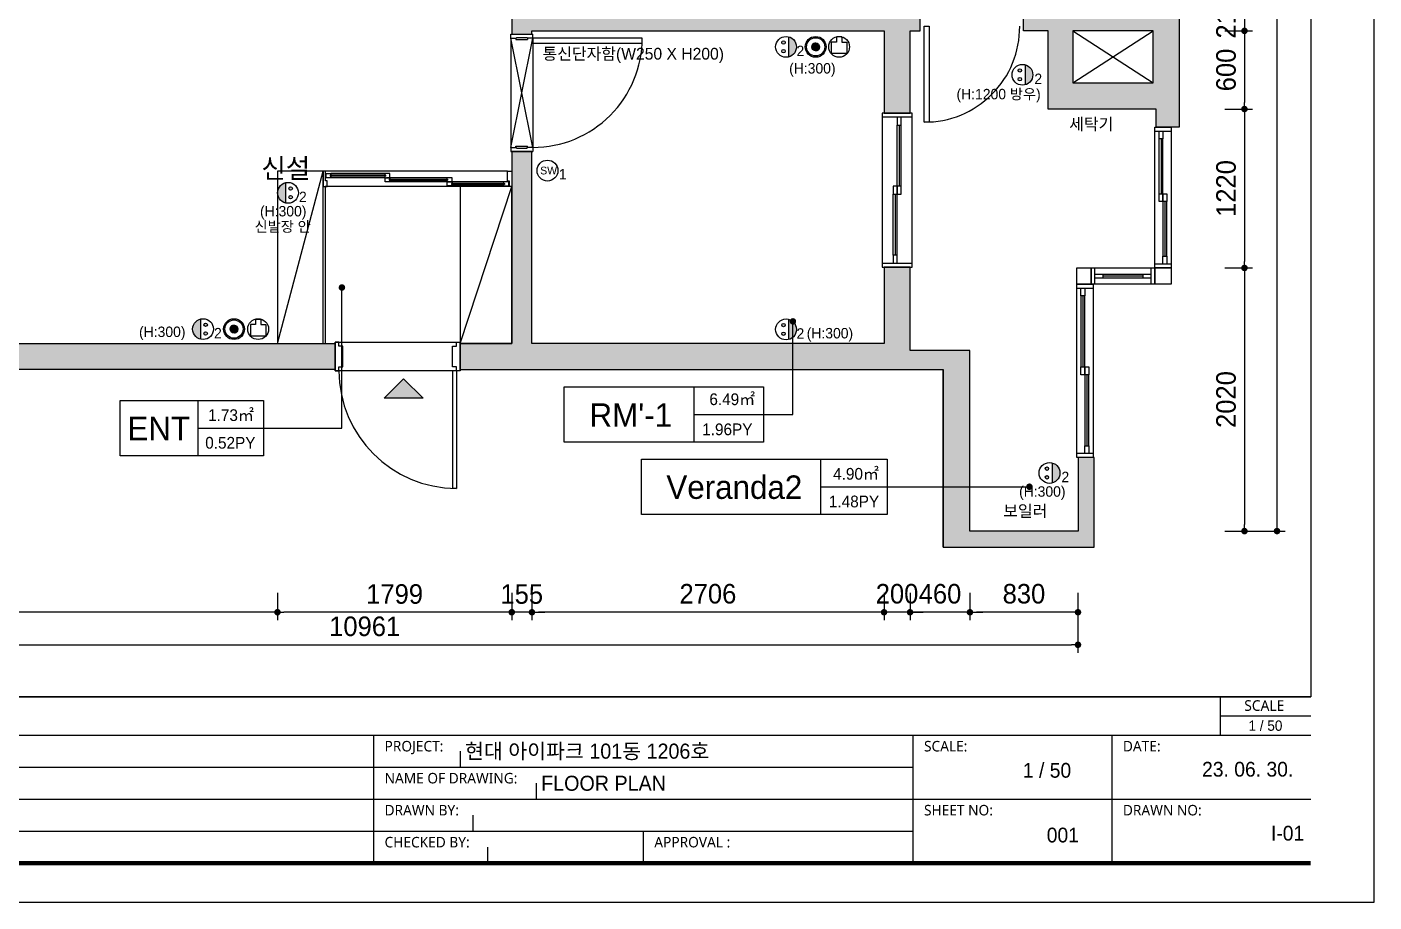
# Model space of a CAD drawing. Header units: millimetres. Extents: x 0 to 400063, y 963 to 238763.
# Drawn here: x 117097 to 127447, y 110534 to 117252 of the extents above; entities that cross this region are included whole.
import ezdxf
from ezdxf.enums import TextEntityAlignment as Align

# ---------------------------------------------------------------- set-up
doc = ezdxf.new("R2010")
doc.units = ezdxf.units.MM
doc.header["$LTSCALE"] = 40
doc.header["$PDMODE"] = 34
doc.layers.get('Defpoints').update_dxf_attribs({"color": 249})
doc.layers.add('.', color=7, linetype='Continuous', lineweight=13)
for name, color, linetype in [('01-FUR', 6, 'Continuous'), ('2sec', 2, 'Continuous'), ('3TI-CE-LTEXT', 7, 'Continuous'), ('4LEA', 4, 'Continuous'), ('DIM', 8, 'Continuous'), ('DOOR', 4, 'Continuous'), ('DOOR-FRAME', 4, 'Continuous'), ('DWG', 7, 'Continuous'), ('FORTXT', 6, 'Continuous'), ('GPG-TEXT', 3, 'Continuous'), ('HAT', 8, 'Continuous'), ('sheet', 7, 'Continuous'), ('SOL253', 253, 'Continuous'), ('도면층4', 4, 'Continuous'), ('도면층5', 5, 'Continuous'), ('도면층8', 253, 'Continuous'), ('전기', 7, 'Continuous')]:
    doc.layers.add(name, color=color, linetype=linetype)
doc.styles.add('GHS', font='stylu.ttf')
doc.styles.add('HY울릉도L', font='HYWULM.TTF')
doc.styles.add('마감재', font='stylu.ttf')
doc.styles.add('맑은고딕', font='malgun.ttf')
doc.styles.add('울릉도 L', font='HYWULM.TTF')
doc.styles.add('울릉도L', font='HYWULM.TTF')
doc.styles.add('휴먼엑스포', font='stylu.ttf')
doc.dimstyles.new('황금손50', dxfattribs={"dimscale": 50, "dimtxt": 3, "dimasz": 1, "dimexe": 1.25, "dimexo": 2, "dimgap": 1.25, "dimtad": 1, "dimdec": 0, "dimzin": 9, "dimtxsty": '울릉도 L', "dimblk": 'DOT', "dimcen": 2.5, "dimclrd": 1, "dimclre": 1, "dimadec": 0, "dimazin": 0, "dimtfac": 1, "dimtdec": 0, "dimtix": 1, "dimtmove": 0, "dimatfit": 2, "dimldrblk": 'DOT', "dimfxl": 0, "dimarcsym": 0})

# ---------------------------------------------------------------- blocks, each defined once
blk = doc.blocks.new('_Dot')
at = {"color": 0, "lineweight": -2}
blk.add_line((-0.5, 0), (-1, 0), dxfattribs=at)
at = {"color": 0, "const_width": 0.5}
blk.add_lwpolyline([(-0.25, 0, 1), (0.25, 0, 1)], format="xyb", close=True, dxfattribs=at)
blk = doc.blocks.new('*D208')
at = {"layer": 'Defpoints', "color": 0}
for p in [(126201, 117432), (126201, 117222), (126451, 117222)]:
    blk.add_point(p, dxfattribs=at)
at = {"layer": 'DIM', "color": 1, "lineweight": -2}
for p, q in [((126451, 117482), (126451, 117532)), ((126301, 117432), (126513, 117432)), ((126451, 117432), (126451, 117222)), ((126301, 117222), (126513, 117222)), ((126451, 117172), (126451, 117122))]:
    blk.add_line(p, q, dxfattribs=at)
at = {"layer": 'DIM', "color": 1, "lineweight": -2, "xscale": 50, "yscale": 50, "zscale": 50}
for p, rotation in [((126451, 117432), 270), ((126451, 117222), 90)]:
    blk.add_blockref('_Dot', p, dxfattribs=dict(at, rotation=rotation))
at = {"layer": 'DIM', "color": 1, "insert": (126310, 117327), "char_height": 150, "attachment_point": 5, "rotation": 90, "style": '울릉도 L'}
blk.add_mtext('210', dxfattribs=at)
blk = doc.blocks.new('*D209')
at = {"layer": 'Defpoints', "color": 0}
for p in [(126201, 117222), (126201, 116622), (126451, 116622)]:
    blk.add_point(p, dxfattribs=at)
at = {"layer": 'DIM', "color": 1, "lineweight": -2}
for p, q in [((126301, 117222), (126513, 117222)), ((126451, 117172), (126451, 116672)), ((126301, 116622), (126513, 116622))]:
    blk.add_line(p, q, dxfattribs=at)
at = {"layer": 'DIM', "color": 1, "lineweight": -2, "xscale": 50, "yscale": 50, "zscale": 50}
for p, rotation in [((126451, 117222), 90), ((126451, 116622), 270)]:
    blk.add_blockref('_Dot', p, dxfattribs=dict(at, rotation=rotation))
at = {"layer": 'DIM', "color": 1, "insert": (126310, 116922), "char_height": 150, "attachment_point": 5, "rotation": 90, "style": '울릉도 L'}
blk.add_mtext('600', dxfattribs=at)
blk = doc.blocks.new('*D210')
at = {"layer": 'Defpoints', "color": 0}
for p in [(126201, 116622), (126201, 115402), (126451, 115402)]:
    blk.add_point(p, dxfattribs=at)
at = {"layer": 'DIM', "color": 1, "lineweight": -2}
for p, q in [((126301, 116622), (126513, 116622)), ((126451, 116572), (126451, 115452)), ((126301, 115402), (126513, 115402))]:
    blk.add_line(p, q, dxfattribs=at)
at = {"layer": 'DIM', "color": 1, "lineweight": -2, "xscale": 50, "yscale": 50, "zscale": 50}
for p, rotation in [((126451, 116622), 90), ((126451, 115402), 270)]:
    blk.add_blockref('_Dot', p, dxfattribs=dict(at, rotation=rotation))
at = {"layer": 'DIM', "color": 1, "insert": (126310, 116012), "char_height": 150, "attachment_point": 5, "rotation": 90, "style": '울릉도 L'}
blk.add_mtext('1220', dxfattribs=at)
blk = doc.blocks.new('*D211')
at = {"layer": 'Defpoints', "color": 0}
for p in [(126201, 115402), (126201, 113382), (126451, 113382)]:
    blk.add_point(p, dxfattribs=at)
at = {"layer": 'DIM', "color": 1, "lineweight": -2}
for p, q in [((126301, 115402), (126513, 115402)), ((126451, 115352), (126451, 113432)), ((126301, 113382), (126513, 113382))]:
    blk.add_line(p, q, dxfattribs=at)
at = {"layer": 'DIM', "color": 1, "lineweight": -2, "xscale": 50, "yscale": 50, "zscale": 50}
for p, rotation in [((126451, 115402), 90), ((126451, 113382), 270)]:
    blk.add_blockref('_Dot', p, dxfattribs=dict(at, rotation=rotation))
at = {"layer": 'DIM', "color": 1, "insert": (126310, 114392), "char_height": 150, "attachment_point": 5, "rotation": 90, "style": '울릉도 L'}
blk.add_mtext('2020', dxfattribs=at)
blk = doc.blocks.new('*D212')
at = {"layer": 'Defpoints', "color": 0}
for p in [(126201, 123198), (126701, 123198), (126201, 113382)]:
    blk.add_point(p, dxfattribs=at)
at = {"layer": 'DIM', "color": 1, "lineweight": -2}
for p, q in [((126301, 123198), (126763, 123198)), ((126701, 113432), (126701, 123148)), ((126301, 113382), (126763, 113382))]:
    blk.add_line(p, q, dxfattribs=at)
at = {"layer": 'DIM', "color": 1, "lineweight": -2, "xscale": 50, "yscale": 50, "zscale": 50}
for p, rotation in [((126701, 123198), 90), ((126701, 113382), 270)]:
    blk.add_blockref('_Dot', p, dxfattribs=dict(at, rotation=rotation))
at = {"layer": 'DIM', "color": 1, "insert": (126560, 118290), "char_height": 150, "attachment_point": 5, "rotation": 90, "style": '울릉도 L'}
blk.add_mtext('9816', dxfattribs=at)
blk = doc.blocks.new('*D213')
at = {"layer": 'Defpoints', "color": 0}
for p in [(124342, 113009), (125172, 113009), (124342, 112759)]:
    blk.add_point(p, dxfattribs=at)
at = {"layer": 'DIM', "color": 1, "lineweight": -2}
for p, q in [((124342, 112909), (124342, 112697)), ((125172, 112909), (125172, 112697)), ((125122, 112759), (124392, 112759))]:
    blk.add_line(p, q, dxfattribs=at)
at = {"layer": 'DIM', "color": 1, "lineweight": -2, "xscale": 50, "yscale": 50, "zscale": 50, "rotation": 180}
blk.add_blockref('_Dot', (124342, 112759), dxfattribs=at)
at = {"layer": 'DIM', "color": 1, "lineweight": -2, "xscale": 50, "yscale": 50, "zscale": 50}
blk.add_blockref('_Dot', (125172, 112759), dxfattribs=at)
at = {"layer": 'DIM', "color": 1, "insert": (124757, 112900), "char_height": 150, "attachment_point": 5, "style": '울릉도 L'}
blk.add_mtext('830', dxfattribs=at)
blk = doc.blocks.new('*D214')
at = {"layer": 'Defpoints', "color": 0}
for p in [(123882, 113009), (124342, 113009), (123882, 112759)]:
    blk.add_point(p, dxfattribs=at)
at = {"layer": 'DIM', "color": 1, "lineweight": -2}
for p, q in [((123882, 112909), (123882, 112697)), ((124342, 112909), (124342, 112697)), ((123832, 112759), (123782, 112759)), ((124342, 112759), (123882, 112759)), ((124392, 112759), (124442, 112759))]:
    blk.add_line(p, q, dxfattribs=at)
at = {"layer": 'DIM', "color": 1, "lineweight": -2, "xscale": 50, "yscale": 50, "zscale": 50}
blk.add_blockref('_Dot', (123882, 112759), dxfattribs=at)
at = {"layer": 'DIM', "color": 1, "lineweight": -2, "xscale": 50, "yscale": 50, "zscale": 50, "rotation": 180}
blk.add_blockref('_Dot', (124342, 112759), dxfattribs=at)
at = {"layer": 'DIM', "color": 1, "insert": (124112, 112900), "char_height": 150, "attachment_point": 5, "style": '울릉도 L'}
blk.add_mtext('460', dxfattribs=at)
blk = doc.blocks.new('*D215')
at = {"layer": 'Defpoints', "color": 0}
for p in [(123682, 113009), (123882, 113009), (123682, 112759)]:
    blk.add_point(p, dxfattribs=at)
at = {"layer": 'DIM', "color": 1, "lineweight": -2}
for p, q in [((123682, 112909), (123682, 112697)), ((123882, 112909), (123882, 112697)), ((123632, 112759), (123582, 112759)), ((123882, 112759), (123682, 112759)), ((123932, 112759), (123982, 112759))]:
    blk.add_line(p, q, dxfattribs=at)
at = {"layer": 'DIM', "color": 1, "lineweight": -2, "xscale": 50, "yscale": 50, "zscale": 50}
blk.add_blockref('_Dot', (123682, 112759), dxfattribs=at)
at = {"layer": 'DIM', "color": 1, "lineweight": -2, "xscale": 50, "yscale": 50, "zscale": 50, "rotation": 180}
blk.add_blockref('_Dot', (123882, 112759), dxfattribs=at)
at = {"layer": 'DIM', "color": 1, "insert": (123782, 112900), "char_height": 150, "attachment_point": 5, "style": '울릉도 L'}
blk.add_mtext('200', dxfattribs=at)
blk = doc.blocks.new('*D216')
at = {"layer": 'Defpoints', "color": 0}
for p in [(120977, 113009), (123682, 113009), (120977, 112759)]:
    blk.add_point(p, dxfattribs=at)
at = {"layer": 'DIM', "color": 1, "lineweight": -2}
for p, q in [((120977, 112909), (120977, 112697)), ((123682, 112909), (123682, 112697)), ((123632, 112759), (121027, 112759))]:
    blk.add_line(p, q, dxfattribs=at)
at = {"layer": 'DIM', "color": 1, "lineweight": -2, "xscale": 50, "yscale": 50, "zscale": 50, "rotation": 180}
blk.add_blockref('_Dot', (120977, 112759), dxfattribs=at)
at = {"layer": 'DIM', "color": 1, "lineweight": -2, "xscale": 50, "yscale": 50, "zscale": 50}
blk.add_blockref('_Dot', (123682, 112759), dxfattribs=at)
at = {"layer": 'DIM', "color": 1, "insert": (122329, 112900), "char_height": 150, "attachment_point": 5, "style": '울릉도 L'}
blk.add_mtext('2706', dxfattribs=at)
blk = doc.blocks.new('*D217')
at = {"layer": 'Defpoints', "color": 0}
for p in [(120822, 113009), (120977, 113009), (120822, 112759)]:
    blk.add_point(p, dxfattribs=at)
at = {"layer": 'DIM', "color": 1, "lineweight": -2}
for p, q in [((120822, 112909), (120822, 112697)), ((120977, 112909), (120977, 112697)), ((120772, 112759), (120722, 112759)), ((120977, 112759), (120822, 112759)), ((121027, 112759), (121077, 112759))]:
    blk.add_line(p, q, dxfattribs=at)
at = {"layer": 'DIM', "color": 1, "lineweight": -2, "xscale": 50, "yscale": 50, "zscale": 50}
blk.add_blockref('_Dot', (120822, 112759), dxfattribs=at)
at = {"layer": 'DIM', "color": 1, "lineweight": -2, "xscale": 50, "yscale": 50, "zscale": 50, "rotation": 180}
blk.add_blockref('_Dot', (120977, 112759), dxfattribs=at)
at = {"layer": 'DIM', "color": 1, "insert": (120899, 112898), "char_height": 150, "attachment_point": 5, "style": '울릉도 L'}
blk.add_mtext('155', dxfattribs=at)
blk = doc.blocks.new('*D218')
at = {"layer": 'Defpoints', "color": 0}
for p in [(119022, 113009), (120822, 113009), (119022, 112759)]:
    blk.add_point(p, dxfattribs=at)
at = {"layer": 'DIM', "color": 1, "lineweight": -2}
for p, q in [((119022, 112909), (119022, 112697)), ((120822, 112909), (120822, 112697)), ((120772, 112759), (119072, 112759))]:
    blk.add_line(p, q, dxfattribs=at)
at = {"layer": 'DIM', "color": 1, "lineweight": -2, "xscale": 50, "yscale": 50, "zscale": 50, "rotation": 180}
blk.add_blockref('_Dot', (119022, 112759), dxfattribs=at)
at = {"layer": 'DIM', "color": 1, "lineweight": -2, "xscale": 50, "yscale": 50, "zscale": 50}
blk.add_blockref('_Dot', (120822, 112759), dxfattribs=at)
at = {"layer": 'DIM', "color": 1, "insert": (119922, 112898), "char_height": 150, "attachment_point": 5, "style": '울릉도 L'}
blk.add_mtext('1799', dxfattribs=at)
blk = doc.blocks.new('*D219')
at = {"layer": 'Defpoints', "color": 0}
for p in [(114212, 113009), (125172, 113009), (125172, 112509)]:
    blk.add_point(p, dxfattribs=at)
at = {"layer": 'DIM', "color": 1, "lineweight": -2}
for p, q in [((114212, 112909), (114212, 112447)), ((125172, 112909), (125172, 112447)), ((114262, 112509), (125122, 112509))]:
    blk.add_line(p, q, dxfattribs=at)
at = {"layer": 'DIM', "color": 1, "lineweight": -2, "xscale": 50, "yscale": 50, "zscale": 50, "rotation": 180}
blk.add_blockref('_Dot', (114212, 112509), dxfattribs=at)
at = {"layer": 'DIM', "color": 1, "lineweight": -2, "xscale": 50, "yscale": 50, "zscale": 50}
blk.add_blockref('_Dot', (125172, 112509), dxfattribs=at)
at = {"layer": 'DIM', "color": 1, "insert": (119692, 112650), "char_height": 150, "attachment_point": 5, "style": '울릉도 L'}
blk.add_mtext('10961', dxfattribs=at)
blk = doc.blocks.new('*D226')
at = {"layer": 'Defpoints', "color": 0}
for p in [(114212, 113009), (119022, 113009), (114212, 112759)]:
    blk.add_point(p, dxfattribs=at)
at = {"layer": 'DIM', "color": 1, "lineweight": -2}
for p, q in [((114212, 112909), (114212, 112697)), ((119022, 112909), (119022, 112697)), ((118972, 112759), (114262, 112759))]:
    blk.add_line(p, q, dxfattribs=at)
at = {"layer": 'DIM', "color": 1, "lineweight": -2, "xscale": 50, "yscale": 50, "zscale": 50, "rotation": 180}
blk.add_blockref('_Dot', (114212, 112759), dxfattribs=at)
at = {"layer": 'DIM', "color": 1, "lineweight": -2, "xscale": 50, "yscale": 50, "zscale": 50}
blk.add_blockref('_Dot', (119022, 112759), dxfattribs=at)
at = {"layer": 'DIM', "color": 1, "insert": (116617, 112900), "char_height": 150, "attachment_point": 5, "style": '울릉도 L'}
blk.add_mtext('4811', dxfattribs=at)

msp = doc.modelspace()

# ---------------------------------------------------------------- hatches: boundary and pattern name
at = {"layer": '.'}
h = msp.add_hatch(color=251, dxfattribs=at)
h.dxf.hatch_style = 1
h.paths.add_polyline_path([(114211.6, 115385.2), (114011.6, 115293), (114011.6, 114622.2), (116445.8, 114622.2), (116445.8, 114822.2), (114211.6, 114822.2)])
h.paths.add_polyline_path([(119464.6, 114822.2), (116445.8, 114822.2), (116445.8, 114622.2), (119464.6, 114622.2)])
h.paths.add_polyline_path([(124342.4, 114767.2), (123882.4, 114767.2), (123882.4, 115409.2), (123682.4, 115409.2), (123682.4, 114822.2), (120976.6, 114822.2), (120976.6, 116297.2), (120822.4, 116297.2), (120821.6, 114822.2), (120426.6, 114822.2), (120426.6, 114622.2), (124135.4, 114622.2), (124135.4, 113259.2), (125295.4, 113259.2), (125295.4, 113947.2), (125172.4, 113947.2), (125172.4, 113382.2), (124342.4, 113382.2)])
h.paths.add_polyline_path([(123882.4, 117222.2), (123959.1, 117222.2), (123959.1, 117382.2), (120821.6, 117382.2), (120821.6, 117197.2), (120976.6, 117197.2), (120976.6, 117222.2), (123682.4, 117222.2), (123682.4, 116589.2), (123882.4, 116589.2)])
h.paths.add_polyline_path([(125950.6, 117637.2), (125750.6, 117637.2), (125750.6, 117382.2), (124754.1, 117382.2), (124754.1, 117222.2), (124942.4, 117222.2), (124942.4, 116622.2), (125772.4, 116622.2), (125772.4, 116482.2), (125950.6, 116482.2), (125950.6, 116622.2)])
h.paths.add_polyline_path([(125131.6, 117222.2), (125750.6, 117222.2), (125750.6, 116822.2), (125131.6, 116822.2)], flags=16)
h.paths.add_polyline_path([(125950.6, 120113.2), (122525.6, 120113.2), (122525.6, 119957.2), (125750.6, 119957.2), (125750.6, 119707.2), (125950.6, 119707.2)])
h.paths.add_polyline_path([(121622.6, 120113.2), (121610.6, 120113.2), (121610.6, 121753.2), (120985.6, 121753.2), (120985.6, 123198.2), (125725.6, 123198.2), (125725.6, 122488.2), (125950.6, 122488.2), (125950.6, 123398.2), (115682.6, 123398.2), (115682.6, 123480.2), (113862.6, 123480.2), (113862.6, 121396.2), (114054.6, 121396.2), (114054.6, 121334.2), (114254.6, 121334.2), (114254.6, 121396.2), (115482.6, 121396.2), (115482.6, 121282.2), (115682.6, 121282.2), (115682.6, 121595.2), (114062.6, 121595.2), (114062.6, 123280.2), (115532.6, 123280.2), (115532.6, 122320.2), (115682.6, 122320.2), (115682.6, 123198.2), (118977.6, 123198.2), (118977.6, 122450.2), (119127.6, 122450.2), (119127.6, 123198.2), (120472.6, 123198.2), (120472.6, 121753.2), (118977.6, 121753.2), (118977.6, 119821.2), (119132.6, 119821.2), (119132.6, 119957.2), (119147.6, 119957.2), (119147.6, 120107.2), (119132.6, 120107.2), (119132.6, 121557.2), (120717.6, 121557.2), (121467.6, 121557.2), (121467.6, 120107.2), (120717.6, 120107.2), (119947.6, 120107.2), (119947.6, 119957.2), (121622.6, 119957.2)])
h.paths.add_polyline_path([(120835.6, 121753.2), (120622.6, 121753.2), (120622.6, 123198.2), (120835.6, 123198.2)], flags=16)
h.paths.add_polyline_path([(119132.6, 118932.2), (115682.6, 118932.2), (115682.6, 119182.2), (115482.6, 119182.2), (115482.6, 118932.2), (115364.6, 118932.2), (115364.6, 118732.2), (119132.6, 118732.2)])
h.paths.add_polyline_path([(114331.6, 118932.2), (114254.6, 118932.2), (114254.6, 118994.2), (114054.6, 118994.2), (114053.3, 118749.2), (114211.6, 118732.2), (114331.6, 118732.2)])
at = {"layer": 'HAT'}
h = msp.add_hatch(color=8, dxfattribs=at)
h.dxf.hatch_style = 1
h.paths.add_polyline_path([(119990.8, 114551.6), (120140.8, 114401.6), (119840.8, 114401.6)])
at = {"layer": '전기'}
h = msp.add_hatch(color=256, dxfattribs=at)
h.dxf.hatch_style = 1
h.paths.add_polyline_path([(122949.3, 117176.8, -0.3419987), (123009.3, 117099.3, -0.3419987), (122949.3, 117021.9)])
h.paths.add_polyline_path([(122922.7, 117132.7, -1), (122896, 117132.7, -1)])
h.paths.add_polyline_path([(122922.7, 117066, -1), (122896, 117066, -1)])
h = msp.add_hatch(dxfattribs=at)
h.set_pattern_fill('ANSI31', color=256)
h.set_pattern_definition([(45, (298301.58627, 222119.52647), (-0.08838834765, 0.08838834765), [])])
h.paths.add_polyline_path([(123186.8, 117099.3, -1), (123126.8, 117099.3, -1)])
h = msp.add_hatch(color=256, dxfattribs=at)
h.dxf.hatch_style = 1
h.paths.add_polyline_path([(124765.4, 116962.6, -0.3419987), (124825.4, 116885.1, -0.3419987), (124765.4, 116807.7)])
h.paths.add_polyline_path([(124738.8, 116918.5, -1), (124712.1, 116918.5, -1)])
h.paths.add_polyline_path([(124738.8, 116851.8, -1), (124712.1, 116851.8, -1)])
h = msp.add_hatch(color=256, dxfattribs=at)
h.dxf.hatch_style = 1
h.paths.add_polyline_path([(119082.9, 116056, 0.3419987), (119022.9, 115978.6, 0.3419987), (119082.9, 115901.1)])
h.paths.add_polyline_path([(119109.6, 116011.9, 1), (119136.3, 116011.9, 1)])
h.paths.add_polyline_path([(119109.6, 115945.2, 1), (119136.3, 115945.2, 1)])
h = msp.add_hatch(color=256, dxfattribs=at)
h.dxf.hatch_style = 1
h.paths.add_polyline_path([(118430.3, 115010.1, 0.3419987), (118370.3, 114932.7, 0.3419987), (118430.3, 114855.2)])
h.paths.add_polyline_path([(118457, 114966, 1), (118483.7, 114966, 1)])
h.paths.add_polyline_path([(118457, 114899.3, 1), (118483.7, 114899.3, 1)])
h = msp.add_hatch(color=256, dxfattribs=at)
h.dxf.hatch_style = 1
h.paths.add_polyline_path([(122949.3, 115007.7, -0.3419987), (123009.3, 114930.2, -0.3419987), (122949.3, 114852.8)])
h.paths.add_polyline_path([(122922.7, 114963.6, -1), (122896, 114963.6, -1)])
h.paths.add_polyline_path([(122922.7, 114896.9, -1), (122896, 114896.9, -1)])
h = msp.add_hatch(dxfattribs=at)
h.set_pattern_fill('ANSI31', color=256)
h.set_pattern_definition([(45, (294126.55273, 219952.8709), (-0.08838834765, 0.08838834765), [])])
h.paths.add_polyline_path([(118658.3, 114932.7, 1), (118718.3, 114932.7, 1)])
h = msp.add_hatch(color=256, dxfattribs=at)
h.dxf.hatch_style = 1
h.paths.add_polyline_path([(124973.3, 113905.8, -0.3419987), (125033.3, 113828.3, -0.3419987), (124973.3, 113750.8)])
h.paths.add_polyline_path([(124946.7, 113861.6, -1), (124920, 113861.6, -1)])
h.paths.add_polyline_path([(124946.7, 113795, -1), (124920, 113795, -1)])

# ---------------------------------------------------------------- linework, layer by layer
at = {"layer": '01-FUR', "color": 140, "linetype": 'Continuous'}
for p, q in [((119759.8, 111814.5), (119759.8, 110832.1)), ((123904.2, 111814.5), (123904.2, 110832.1)), ((125432.1, 111814.5), (125432.1, 110832.1)), ((112023.3, 111568.9), (123904.2, 111568.9)), ((112023.3, 111323.3), (126959.9, 111323.3)), ((112023.3, 111077.7), (123904.2, 111077.7)), ((121832, 111077.7), (121832, 110832.1))]:
    msp.add_line(p, q, dxfattribs=at)
at = {"layer": '2sec'}
for points in [[(125772.4, 116622.2), (124942.4, 116622.2), (124942.4, 117222.2), (124754.1, 117222.2), (124754.1, 117382.2), (125750.6, 117382.2), (125750.6, 117637.2), (125950.6, 117637.2), (125950.6, 116622.2), (125950.6, 116482.2), (125772.4, 116482.2)], [(123882.4, 116589.2), (123882.4, 117222.2), (123959.1, 117222.2), (123959.1, 117382.2), (120821.6, 117382.2), (120821.6, 117197.2), (120976.6, 117197.2), (120976.6, 117222.2), (123682.4, 117222.2), (123682.4, 116589.2)], [(125131.6, 117222.2), (125131.6, 116822.2), (125750.6, 116822.2), (125750.6, 117222.2)], [(119464.6, 114622.2), (114011.6, 114622.2), (114011.6, 115293), (114211.6, 115385.2), (114211.6, 114822.2), (119464.6, 114822.2)]]:
    msp.add_lwpolyline(points, close=True, dxfattribs=at)
msp.add_lwpolyline([(124135.4, 113259.2), (124135.4, 114622.2), (124135.4, 113259.2), (125295.4, 113259.2), (125295.4, 113947.2), (125172.4, 113947.2), (125172.4, 113382.2), (124342.4, 113382.2), (124342.4, 114767.2), (123882.4, 114767.2), (123882.4, 115409.2), (123682.4, 115409.2), (123682.4, 114822.2), (120976.6, 114822.2), (120976.6, 116297.2), (120822.4, 116297.2), (120821.6, 114822.2), (120426.6, 114822.2), (120426.6, 114622.2), (124135.4, 114622.2)], dxfattribs=at)
at = {"layer": '4LEA', "color": 1}
for p, q in [((120814.1, 116327.2), (120984.1, 117167.2)), ((120984.1, 116327.2), (120814.1, 117167.2))]:
    msp.add_line(p, q, dxfattribs=at)
at = {"layer": '4LEA', "color": 0}
for p, q in [((120814.1, 117167.2), (120814.1, 116327.2)), ((120984.1, 117167.2), (120984.1, 116327.2))]:
    msp.add_line(p, q, dxfattribs=at)
at = {"layer": 'Defpoints', "color": 250}
for p, q in [((120425.7, 111691.7), (120425.7, 111568.9)), ((121009.7, 111446.1), (121009.7, 111323.3)), ((120523.1, 111200.5), (120523.1, 111077.7)), ((120635.8, 110954.9), (120635.8, 110832.1))]:
    msp.add_line(p, q, dxfattribs=at)
at = {"layer": 'Defpoints', "color": 9}
msp.add_lwpolyline([(127446.6, 124894.5), (107088.3, 124894.5), (107088.3, 110534.2), (127446.6, 110534.2)], close=True, dxfattribs=at)
at = {"layer": 'Defpoints'}
msp.add_lwpolyline([(107574.9, 124629), (126959.9, 124629), (126959.9, 112110.4), (107574.9, 112110.4)], close=True, dxfattribs=at)
at = {"layer": 'DOOR', "color": 5}
for centre, radius, start, end in [((120984.1, 117167.2), 840, 269.99973, 0.00027), ((123996.2, 117250), 727.9, 269.43623, 0.56377), ((120397.5, 114612.6), 902.9, 180.02495, 269.93976)]:
    msp.add_arc(centre, radius, start, end, dxfattribs=at)
at = {"layer": 'DOOR-FRAME', "linetype": 'Continuous'}
for p, q in [((120814.1, 117197.2), (120984.1, 117197.2)), ((120814.1, 117167.2), (120814.1, 117197.2)), ((120814.1, 117167.2), (120857.1, 117167.2)), ((120854.1, 117167.2), (120854.1, 117157.2)), ((120854.1, 117157.2), (120944.1, 117157.2)), ((120857.1, 117172.2), (120857.1, 117167.2)), ((120857.1, 117172.2), (120941.1, 117172.2)), ((120941.1, 117172.2), (120941.1, 117167.2)), ((120984.1, 117167.2), (120941.1, 117167.2)), ((120944.1, 117167.2), (120944.1, 117157.2)), ((120984.1, 117167.2), (120984.1, 117197.2)), ((120814.1, 116327.2), (120857.1, 116327.2)), ((120814.1, 116327.2), (120814.1, 116297.2)), ((120854.1, 116337.2), (120944.1, 116337.2)), ((120854.1, 116327.2), (120854.1, 116337.2)), ((120857.1, 116322.2), (120857.1, 116327.2)), ((120941.1, 116322.2), (120941.1, 116327.2)), ((120984.1, 116327.2), (120941.1, 116327.2)), ((120944.1, 116327.2), (120944.1, 116337.2)), ((120984.1, 116327.2), (120984.1, 116297.2)), ((120814.1, 116297.2), (120984.1, 116297.2)), ((120857.1, 116322.2), (120941.1, 116322.2))]:
    msp.add_line(p, q, dxfattribs=at)
for points in [[(121824.1, 117167.2), (120984.1, 117167.2), (120984.1, 117127.2), (121824.1, 117127.2)], [(123989.1, 116522.2), (123989.1, 117257.2), (124029.1, 117257.2), (124029.1, 116522.2)]]:
    msp.add_lwpolyline(points, close=True, dxfattribs=at)
at = {"layer": 'DWG', "color": 2, "const_width": 32.4}
msp.add_lwpolyline([(126959.9, 110832.1), (107574.9, 110832.1)], dxfattribs=at)
at = {"layer": 'FORTXT', "color": 6}
for p, q in [((107574.9, 112110.4), (126959.9, 112110.4)), ((126264.7, 112110.4), (126264.7, 111814.5)), ((126264.7, 111962.5), (126959.9, 111962.5)), ((107574.9, 111814.5), (126959.9, 111814.5))]:
    msp.add_line(p, q, dxfattribs=at)
at = {"layer": 'HAT'}
for p, q in [((119990.8, 114551.6), (119840.8, 114401.6)), ((120140.8, 114401.6), (119990.8, 114551.6))]:
    msp.add_line(p, q, dxfattribs=at)
msp.add_lwpolyline([(120140.8, 114401.6), (119840.8, 114401.6)], dxfattribs=at)
at = {"layer": 'SOL253'}
for p, q in [((119517.2, 114172.9), (119517.2, 115252)), ((122981.9, 114276.2), (122981.9, 114991.8)), ((122223.7, 114064), (122223.7, 114488.5)), ((118412.7, 113960.7), (118412.7, 114385.2)), ((122223.7, 114276.2), (122755.5, 114276.2)), ((122755.5, 114276.2), (122981.9, 114276.2)), ((118412.7, 114172.9), (118913.9, 114172.9)), ((118913.9, 114172.9), (119517.2, 114172.9)), ((123196.1, 113510.2), (123196.1, 113934.7)), ((123196.1, 113722.5), (123705.8, 113722.5)), ((123705.8, 113722.5), (124799.2, 113722.5))]:
    msp.add_line(p, q, dxfattribs=at)
at = {"layer": 'SOL253', "const_width": 25}
for points in [[(119517.2, 115239.5, -1), (119517.2, 115264.5, -1)], [(122981.9, 114979.3, -1), (122981.9, 115004.3, -1)], [(124799.2, 113710, -1), (124799.2, 113735, -1)]]:
    msp.add_lwpolyline(points, format="xyb", close=True, dxfattribs=at)
at = {"layer": 'SOL253'}
for points in [[(121223.7, 114488.5), (122755.5, 114488.5), (122755.5, 114064), (121223.7, 114064)], [(117812.7, 114385.2), (118913.9, 114385.2), (118913.9, 113960.7), (117812.7, 113960.7)], [(121817.5, 113934.7), (123705.8, 113934.7), (123705.8, 113510.2), (121817.5, 113510.2)]]:
    msp.add_lwpolyline(points, close=True, dxfattribs=at)
at = {"layer": '도면층4'}
for p, q in [((123667.4, 116589.2), (123667.4, 115409.2)), ((123897.4, 116589.2), (123667.4, 116589.2)), ((123897.4, 116559.2), (123667.4, 116559.2)), ((123897.4, 115409.2), (123897.4, 116589.2)), ((123797.4, 116499.2), (123797.4, 116029.2)), ((125762.4, 115402.2), (125762.4, 116482.2)), ((125762.4, 116482.2), (125887.4, 116482.2)), ((125762.4, 116452.2), (125887.4, 116452.2)), ((125794.9, 116392.2), (125794.9, 116452.2)), ((125824.9, 116452.2), (125824.9, 116392.2)), ((125887.4, 116482.2), (125887.4, 115402.2)), ((125824.9, 116392.2), (125794.9, 116392.2)), ((125809.9, 116392.2), (125809.9, 115972.2)), ((123767.4, 115969.2), (123767.4, 115499.2)), ((125839.9, 115912.2), (125839.9, 115492.2)), ((123667.4, 115439.2), (123897.4, 115439.2)), ((123667.4, 115409.2), (123897.4, 115409.2)), ((125272.4, 115277.2), (125272.4, 115402.2)), ((125272.4, 115402.2), (125762.4, 115402.2)), ((125302.4, 115277.2), (125302.4, 115402.2)), ((125732.4, 115402.2), (125732.4, 115277.2)), ((125887.4, 115432.2), (125762.4, 115432.2)), ((125762.4, 115402.2), (125762.4, 115277.2)), ((125887.4, 115402.2), (125762.4, 115402.2)), ((125672.4, 115339.7), (125362.4, 115339.7)), ((125162.4, 113947.2), (125162.4, 115277.2)), ((125162.4, 115277.2), (125287.4, 115277.2)), ((125162.4, 115247.2), (125287.4, 115247.2)), ((125762.4, 115277.2), (125272.4, 115277.2)), ((125287.4, 115277.2), (125287.4, 113947.2)), ((125209.9, 115187.2), (125209.9, 114642.2)), ((119464.6, 114832.2), (120426.6, 114832.2)), ((119464.6, 114612.2), (119464.6, 114832.2)), ((120426.6, 114832.2), (120426.6, 114612.2)), ((120426.6, 114612.2), (120426.6, 114832.2)), ((120426.6, 114612.2), (119464.6, 114612.2)), ((120366.6, 114612.2), (120366.6, 113709.6)), ((120396.6, 114612.2), (120366.6, 114612.2)), ((120396.6, 114612.2), (120396.6, 113709.6)), ((125239.9, 114582.2), (125239.9, 114037.2)), ((125287.4, 113977.2), (125162.4, 113977.2)), ((125287.4, 113947.2), (125162.4, 113947.2)), ((120396.6, 113709.6), (120366.6, 113709.6))]:
    msp.add_line(p, q, dxfattribs=at)
for points in [[(123812.4, 116559.2), (123782.4, 116559.2), (123782.4, 116499.2), (123812.4, 116499.2)], [(123782.4, 116029.2), (123752.4, 116029.2), (123752.4, 115969.2), (123782.4, 115969.2)], [(123812.4, 116029.2), (123782.4, 116029.2), (123782.4, 115969.2), (123812.4, 115969.2)], [(125794.9, 115972.2), (125824.9, 115972.2), (125824.9, 115912.2), (125794.9, 115912.2)], [(125824.9, 115972.2), (125854.9, 115972.2), (125854.9, 115912.2), (125824.9, 115912.2)], [(123782.4, 115499.2), (123752.4, 115499.2), (123752.4, 115439.2), (123782.4, 115439.2)], [(125162.4, 115402.2), (125272.4, 115402.2), (125272.4, 115277.2), (125162.4, 115277.2)], [(125762.4, 115402.2), (125887.4, 115402.2), (125887.4, 115277.2), (125762.4, 115277.2)], [(125824.9, 115492.2), (125854.9, 115492.2), (125854.9, 115432.2), (125824.9, 115432.2)], [(125362.4, 115354.7), (125362.4, 115324.7), (125302.4, 115324.7), (125302.4, 115354.7)], [(125732.4, 115354.7), (125732.4, 115324.7), (125672.4, 115324.7), (125672.4, 115354.7)], [(125194.9, 115247.2), (125224.9, 115247.2), (125224.9, 115187.2), (125194.9, 115187.2)], [(125194.9, 114642.2), (125224.9, 114642.2), (125224.9, 114582.2), (125194.9, 114582.2)], [(125224.9, 114642.2), (125254.9, 114642.2), (125254.9, 114582.2), (125224.9, 114582.2)], [(125224.9, 114037.2), (125254.9, 114037.2), (125254.9, 113977.2), (125224.9, 113977.2)]]:
    msp.add_lwpolyline(points, close=True, dxfattribs=at)
for points in [[(119464.6, 114612.2), (119494.6, 114612.2), (119494.6, 114642.2), (119524.6, 114642.2), (119524.6, 114802.2), (119494.6, 114802.2), (119494.6, 114832.2), (119464.6, 114832.2), (119464.6, 114612.2)], [(120426.6, 114612.2), (120396.6, 114612.2), (120396.6, 114642.2), (120366.6, 114642.2), (120366.6, 114802.2), (120396.6, 114802.2), (120396.6, 114832.2), (120426.6, 114832.2), (120426.6, 114612.2)]]:
    msp.add_lwpolyline(points, dxfattribs=at)
at = {"layer": '도면층5'}
for p, q in [((123782.4, 116029.2), (123782.4, 116499.2)), ((123812.4, 116029.2), (123812.4, 116499.2)), ((125794.9, 115972.2), (125794.9, 116392.2)), ((125824.9, 115972.2), (125824.9, 116392.2)), ((123752.4, 115499.2), (123752.4, 115969.2)), ((123782.4, 115499.2), (123782.4, 115969.2)), ((125824.9, 115912.2), (125824.9, 115492.2)), ((125854.9, 115492.2), (125854.9, 115912.2)), ((125362.4, 115354.7), (125672.4, 115354.7)), ((125672.4, 115324.7), (125362.4, 115324.7)), ((125194.9, 115187.2), (125194.9, 114642.2)), ((125224.9, 114642.2), (125224.9, 115187.2)), ((125224.9, 114582.2), (125224.9, 114037.2)), ((125254.9, 114037.2), (125254.9, 114582.2))]:
    msp.add_line(p, q, dxfattribs=at)
at = {"layer": '도면층8'}
for p, q in [((125131.6, 116822.2), (125750.6, 117222.2)), ((125131.6, 117222.2), (125750.6, 116822.2)), ((119022.3, 114822.2), (119372.3, 116146.3)), ((120790.5, 116146.3), (119390.8, 116146.3)), ((119845.9, 116126.9), (119432.2, 116126.9)), ((120803.9, 116026.3), (119404.1, 116026.3)), ((119845.9, 116095.1), (119432.2, 116095.1)), ((120323.4, 116095.1), (119858.8, 116095.1)), ((120363.7, 116063.4), (119858.8, 116063.4)), ((120759.3, 116063.4), (120363.7, 116063.4)), ((120759.3, 116031.6), (120363.7, 116031.6)), ((120426.6, 114822.2), (120822.3, 116026.3)), ((120790.5, 116069.9), (120790.5, 116067.6))]:
    msp.add_line(p, q, dxfattribs=at)
for points in [[(119022.3, 114822.2), (119372.3, 114822.2), (119372.3, 116146.3), (119022.3, 116146.3)], [(119432.2, 116105.7), (119432.2, 116095.1), (119395.1, 116095.1), (119395.1, 116126.9), (119432.2, 116126.9), (119432.2, 116116.3), (119426.3, 116114.5), (119426.3, 116107.6)], [(119886.2, 116126.9), (119845.9, 116126.9), (119845.9, 116116.3), (119851.8, 116114.5), (119851.8, 116107.6), (119845.9, 116105.7), (119845.9, 116095.1), (119886.2, 116095.1)], [(119886.2, 116074), (119886.2, 116063.4), (119849.1, 116063.4), (119849.1, 116095.1), (119886.2, 116095.1), (119886.2, 116084.6), (119880.3, 116082.7), (119880.3, 116075.8)], [(120363.7, 116095.1), (120323.4, 116095.1), (120323.4, 116084.6), (120329.3, 116082.7), (120329.3, 116075.8), (120323.4, 116074), (120323.4, 116063.4), (120363.7, 116063.4)], [(120363.7, 116042.2), (120363.7, 116031.6), (120326.6, 116031.6), (120326.6, 116063.4), (120363.7, 116063.4), (120363.7, 116052.8), (120357.8, 116050.9), (120357.8, 116044)], [(120426.6, 114822.2), (120822.3, 114822.2), (120822.3, 116026.3), (120426.6, 116026.3)], [(120799.6, 116063.4), (120759.3, 116063.4), (120759.3, 116052.8), (120765.2, 116050.9), (120765.2, 116044), (120759.3, 116042.2), (120759.3, 116031.6), (120799.6, 116031.6)]]:
    msp.add_lwpolyline(points, close=True, dxfattribs=at)
for points in [[(119372.3, 116035.9), (119372.3, 116026.3), (119404.1, 116026.3), (119404.1, 116069.9), (119390.8, 116069.9), (119390.8, 116146.3), (119372.3, 116146.3), (119372.3, 116035.9)], [(120822.3, 116141.8), (120822.3, 116026.3), (120803.9, 116026.3), (120803.9, 116067.6), (120790.5, 116067.6), (120790.5, 116146.3), (120822.3, 116146.3), (120822.3, 116141.8)], [(120822.3, 116026.3), (119387.3, 116027.2), (119387.3, 114822.2)], [(119432.2, 116117.2), (119435.1, 116115.7), (119435.6, 116114.7), (119436.2, 116113.2)], [(119432.2, 116104.9), (119435.1, 116106.4), (119435.6, 116107.4), (119436.2, 116108.9)], [(119436.2, 116108.9), (119841.9, 116108.9), (119841.9, 116113.2), (119436.2, 116113.2), (119436.2, 116108.9), (119436.2, 116113.2)], [(119845.9, 116117.2), (119843, 116115.7), (119842.5, 116114.7), (119841.9, 116113.2)], [(119845.9, 116104.9), (119843, 116106.4), (119842.5, 116107.4), (119841.9, 116108.9)], [(119886.2, 116085.4), (119889.1, 116083.9), (119889.7, 116082.9), (119890.3, 116081.4)], [(119886.2, 116073.1), (119889.1, 116074.6), (119889.7, 116075.6), (119890.3, 116077.1)], [(119890.3, 116077.1), (120319.4, 116077.1), (120319.4, 116081.4), (119890.3, 116081.4), (119890.3, 116077.1), (119890.3, 116081.4)], [(120323.4, 116085.4), (120320.5, 116083.9), (120319.9, 116082.9), (120319.4, 116081.4)], [(120323.4, 116073.1), (120320.5, 116074.6), (120319.9, 116075.6), (120319.4, 116077.1)], [(120363.7, 116053.6), (120366.6, 116052.1), (120367.1, 116051.1), (120367.7, 116049.6)], [(120363.7, 116041.3), (120366.6, 116042.8), (120367.1, 116043.8), (120367.7, 116045.3)], [(120367.7, 116045.3), (120763, 116045.3), (120763, 116049.6), (120367.7, 116049.6), (120367.7, 116045.3), (120367.7, 116049.6)], [(120759.3, 116053.6), (120756.4, 116052.1), (120755.8, 116051.1), (120755.3, 116049.6)], [(120759.3, 116041.3), (120756.4, 116042.8), (120755.8, 116043.8), (120755.3, 116045.3)]]:
    msp.add_lwpolyline(points, dxfattribs=at)
at = {"layer": '전기'}
for p, q in [((122949.3, 117176.8), (122949.3, 117021.9)), ((123317, 117175.3), (123317, 117135.3)), ((123357, 117175.3), (123317, 117175.3)), ((123357, 117175.3), (123357, 117135.3)), ((123317, 117135.3), (123277, 117135.3)), ((123277, 117135.3), (123277, 117047.3)), ((123357, 117135.3), (123397, 117135.3)), ((123397, 117135.3), (123397, 117047.3)), ((123397, 117047.3), (123277, 117047.3)), ((124765.4, 116962.6), (124765.4, 116807.7)), ((119082.9, 116056), (119082.9, 115901.1)), ((118430.3, 115010.1), (118430.3, 114855.2)), ((118853.6, 115008.7), (118893.6, 115008.7)), ((118853.6, 115008.7), (118853.6, 114968.7)), ((118893.6, 115008.7), (118893.6, 114968.7)), ((122949.3, 115007.7), (122949.3, 114852.8)), ((118853.6, 114968.7), (118813.6, 114968.7)), ((118813.6, 114968.7), (118813.6, 114880.7)), ((118813.6, 114880.7), (118933.6, 114880.7)), ((118893.6, 114968.7), (118933.6, 114968.7)), ((118933.6, 114968.7), (118933.6, 114880.7)), ((124973.3, 113905.8), (124973.3, 113750.8))]:
    msp.add_line(p, q, dxfattribs=at)
for centre, radius in [((122929.3, 117099.3), 80), ((123156.8, 117099.3), 80), ((123156.8, 117099.3), 70), ((123337, 117099.3), 80), ((122909.3, 117132.7), 13.3), ((122909.3, 117066), 13.3), ((123156.8, 117099.3), 30), ((124745.4, 116885.1), 80), ((124725.4, 116918.5), 13.3), ((124725.4, 116851.8), 13.3), ((121096.4, 116149.5), 80), ((119102.9, 115978.6), 80), ((119122.9, 116011.9), 13.3), ((119122.9, 115945.2), 13.3), ((118450.3, 114932.7), 80), ((118688.3, 114932.7), 80), ((118688.3, 114932.7), 70), ((118873.6, 114932.7), 80), ((122929.3, 114930.2), 80), ((118470.3, 114966), 13.3), ((118470.3, 114899.3), 13.3), ((118688.3, 114932.7), 30), ((122909.3, 114963.6), 13.3), ((122909.3, 114896.9), 13.3), ((124953.3, 113828.3), 80), ((124933.3, 113861.6), 13.3), ((124933.3, 113795), 13.3)]:
    msp.add_circle(centre, radius, dxfattribs=at)

# ---------------------------------------------------------------- texts
at = {"layer": '3TI-CE-LTEXT', "color": 3, "ltscale": 0.5, "style": '마감재'}
msp.add_text('신설', height=150, rotation=360, dxfattribs=at).set_placement((119086.2, 116169.4), align=Align.MIDDLE)
at = {"layer": 'GPG-TEXT'}
for s, height, style, p in [("RM'-1", 180, 'GHS', (121736.5, 114182.9)), ('6.49㎡', 90, 'HY울릉도L', (122516.1, 114349.1)), ('ENT', 180, 'GHS', (118110.2, 114079.6)), ('1.73㎡', 90, 'HY울릉도L', (118665.1, 114227)), ('1.96PY', 90, 'HY울릉도L', (122478.2, 114118.1)), ('0.52PY', 90, 'HY울릉도L', (118660.1, 114014.8)), ('4.90㎡', 90, 'HY울릉도L', (123466.9, 113776.6)), ('Veranda2', 180, 'GHS', (122531.9, 113629.2)), ('1.48PY', 90, 'HY울릉도L', (123451.5, 113564.3))]:
    msp.add_text(s, height=height, dxfattribs=dict(at, style=style)).set_placement(p, align=Align.CENTER)
at = {"layer": 'sheet', "color": 7}
for s, height, style, p in [('SCALE', 81.46, '맑은고딕', (126603.4, 112042.7)), ('1 / 50', 79.53, '울릉도L', (126612.3, 111888.5))]:
    msp.add_text(s, height=height, dxfattribs=dict(at, style=style)).set_placement(p, align=Align.MIDDLE_CENTER)
at = {"layer": 'sheet', "color": 6}
for s, height, style, p in [('PROJECT:', 80.82, '맑은고딕', (119844.8, 111690.2)), ('SCALE:', 80.82, '맑은고딕', (123989.2, 111690.2)), ('DATE:', 80.82, '맑은고딕', (125517.1, 111690.2)), ('1 / 50', 113.33, '울릉도L', (124748.8, 111488.7)), ('23. 06. 30.', 113.333, '울릉도L', (126125.3, 111497.1)), ('NAME OF DRAWING:', 80.816, '맑은고딕', (119844.8, 111444.6)), ('DRAWN BY:', 80.82, '맑은고딕', (119844.8, 111199)), ('SHEET NO:', 80.82, '맑은고딕', (123989.2, 111199)), ('DRAWN NO:', 80.82, '맑은고딕', (125517.1, 111199)), ('001', 113.33, '울릉도L', (124931.9, 110991.8)), ('CHECKED BY:', 80.816, '맑은고딕', (119844.8, 110953.4)), ('APPROVAL :', 80.82, '맑은고딕', (121917, 110953.4))]:
    msp.add_text(s, height=height, dxfattribs=dict(at, style=style)).set_placement(p)
at = {"layer": 'sheet', "color": 6, "style": '울릉도L'}
for s, height, p in [('현대 아이파크 101동 1206호', 115.667, (120463, 111692.6)), ('FLOOR PLAN', 115.67, (121047.8, 111446.1))]:
    msp.add_text(s, height=height, dxfattribs=at).set_placement(p, align=Align.MIDDLE_LEFT)
msp.add_text('I-01', height=113.33, dxfattribs=at).set_placement((126910, 111005.9), align=Align.RIGHT)
at = {"layer": '도면층4', "style": '휴먼엑스포'}
for s, p in [('통신단자함(W250 X H200)', (121058.2, 117001.7)), ('세탁기', (125104.4, 116461.6)), ('보일러', (124597.6, 113491.5))]:
    msp.add_text(s, height=90, dxfattribs=at).set_placement(p)
at = {"layer": '전기', "style": '휴먼엑스포'}
for s, height, p in [('2', 80, (123009.4, 117028.2)), ('(H:300)', 80, (122953, 116894.7)), ('2', 80, (124837.1, 116814)), ('(H:1200 방우)', 80, (124238.7, 116696.8)), ('SW', 60, (121040.5, 116120)), ('1', 80, (121183.5, 116081.6)), ('2', 80, (119187.1, 115907.5)), ('(H:300)', 80, (118887.8, 115797.9)), ('신발장 안', 80, (118846.2, 115680)), ('(H:300)', 80, (117958.5, 114872)), ('2', 80, (118534.6, 114861.6)), ('2', 80, (123009.4, 114859.1)), ('(H:300)', 80, (123087.9, 114861.3)), ('2', 80, (125045, 113757.2)), ('(H:300)', 80, (124719.5, 113645.9))]:
    msp.add_text(s, height=height, dxfattribs=at).set_placement(p)

# ---------------------------------------------------------------- dimensions: what is measured, and where the dimension line sits
at = {"layer": 'DIM'}
for base, p1, p2, picture, middle in [((126700.6, 123198.2), (126200.6, 113382.2), (126200.6, 123198.2), '*D212', (126559.9, 118290.2)), ((126450.6, 117222.2), (126200.6, 117432.2), (126200.6, 117222.2), '*D208', (126310.1, 117327.2)), ((126450.6, 116622.2), (126200.6, 117222.2), (126200.6, 116622.2), '*D209', (126310, 116922.2)), ((126450.6, 115402.2), (126200.6, 116622.2), (126200.6, 115402.2), '*D210', (126310.1, 116012.2)), ((126450.6, 113382.2), (126200.6, 115402.2), (126200.6, 113382.2), '*D211', (126310.1, 114392.2))]:
    dim = msp.add_linear_dim(base=base, p1=p1, p2=p2, angle=90, dimstyle='황금손50', override={"dimclrt": 1}, dxfattribs=at)
    dim.commit()
    dim.dimension.update_dxf_attribs({"geometry": picture, "text_midpoint": middle})
for base, p1, p2, picture, middle in [((125172.4, 112509.2), (114211.6, 113009.2), (125172.4, 113009.2), '*D219', (119692, 112649.9)), ((114211.6, 112759.2), (119022.3, 113009.2), (114211.6, 113009.2), '*D226', (116616.9, 112899.7)), ((119022.3, 112759.2), (120821.6, 113009.2), (119022.3, 113009.2), '*D218', (119921.9, 112898.5)), ((120821.6, 112759.2), (120976.6, 113009.2), (120821.6, 113009.2), '*D217', (120899.1, 112898.2)), ((120976.6, 112759.2), (123682.4, 113009.2), (120976.6, 113009.2), '*D216', (122329.5, 112899.8)), ((123682.4, 112759.2), (123882.4, 113009.2), (123682.4, 113009.2), '*D215', (123782.4, 112899.7)), ((123882.4, 112759.2), (124342.4, 113009.2), (123882.4, 113009.2), '*D214', (124112.4, 112899.8)), ((124342.4, 112759.2), (125172.4, 113009.2), (124342.4, 113009.2), '*D213', (124757.4, 112899.8))]:
    dim = msp.add_linear_dim(base=base, p1=p1, p2=p2, dimstyle='황금손50', override={"dimclrt": 1}, dxfattribs=at)
    dim.commit()
    dim.dimension.update_dxf_attribs({"geometry": picture, "text_midpoint": middle})

doc.saveas('drawing.dxf')
